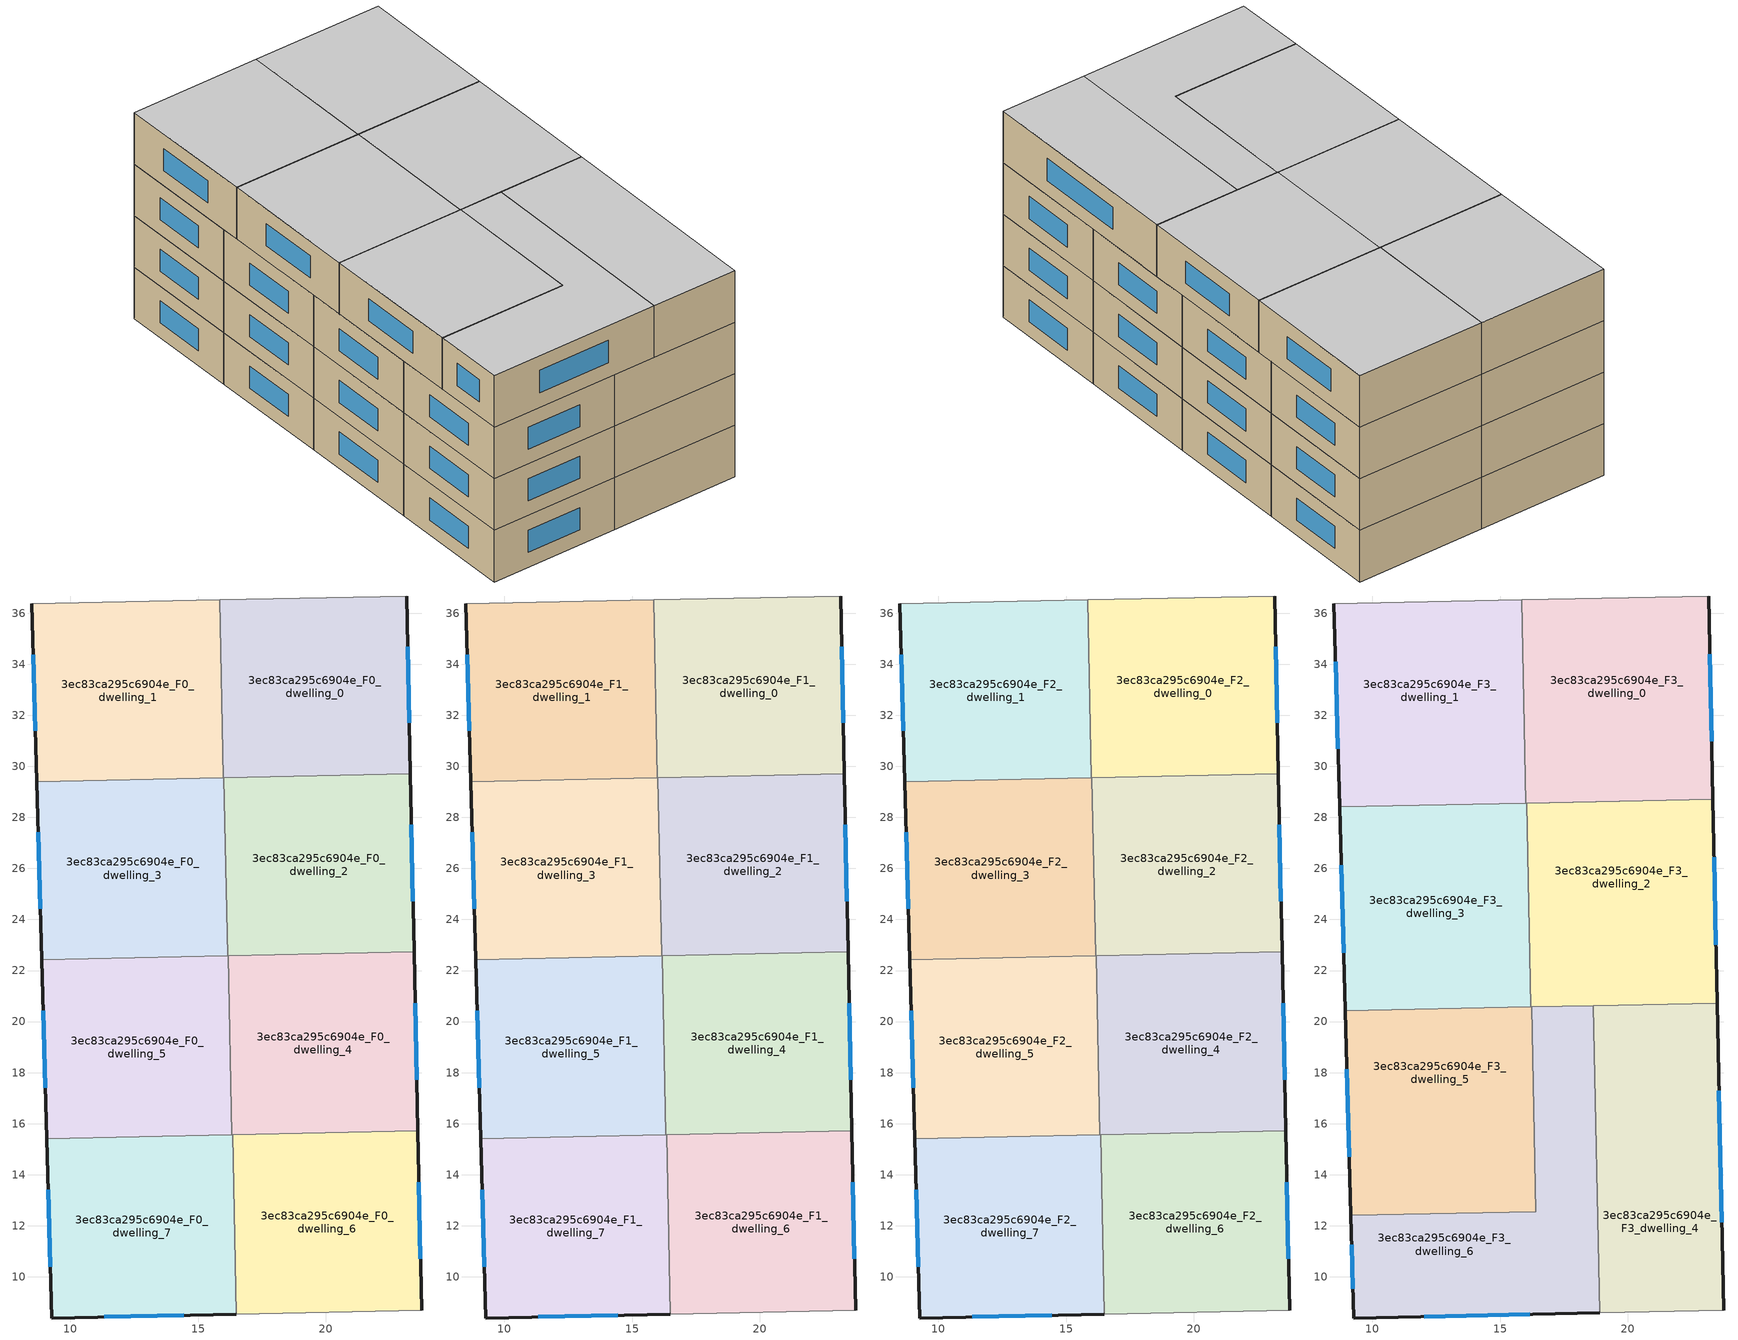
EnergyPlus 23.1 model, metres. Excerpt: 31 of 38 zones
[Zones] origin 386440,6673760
3ec83ca295c6904e_F0_dwelling_0
 floor ground (EU_floor_Construction): 23.17,36.67 23.32,29.71 15.99,29.56 15.84,36.52 z0
 wall outside (EU_wall_Construction): 23.32,29.71 23.17,36.67 z0:3
 wall to 3ec83ca295c6904e_F0_dwelling_1 (EU_wall_Construction): 15.84,36.52 15.99,29.56 z0:3
 wall adiabatic (EU_wall_Construction): 23.17,36.67 15.84,36.52 z0:3
 wall to 3ec83ca295c6904e_F0_dwelling_2 (EU_wall_Construction): 16.01,29.56 23.32,29.71 z0:3
 wall to 3ec83ca295c6904e_F0_dwelling_3 (EU_wall_Construction): 15.99,29.56 16.01,29.56 z0:3
 window (EU_Window_Construction): 23.28,31.7 23.21,34.69 z0.86:2.14
3ec83ca295c6904e_F0_dwelling_1
 floor ground (EU_floor_Construction): 15.84,36.52 15.99,29.56 8.68,29.41 8.49,36.37 z0
 wall outside (EU_wall_Construction): 8.49,36.37 8.68,29.41 z0:3
 wall adiabatic (EU_wall_Construction): 15.84,36.52 8.49,36.37 z0:3
 wall to 3ec83ca295c6904e_F0_dwelling_3 (EU_wall_Construction): 8.68,29.41 15.99,29.56 z0:3
 window (EU_Window_Construction): 8.55,34.38 8.63,31.4 z0.86:2.14
3ec83ca295c6904e_F0_dwelling_2
 floor ground (EU_floor_Construction): 23.32,29.71 23.46,22.73 16.16,22.57 16.01,29.56 z0
 wall outside (EU_wall_Construction): 23.46,22.73 23.32,29.71 z0:3
 wall to 3ec83ca295c6904e_F0_dwelling_3 (EU_wall_Construction): 16.01,29.56 16.16,22.57 z0:3
 wall to 3ec83ca295c6904e_F0_dwelling_4 (EU_wall_Construction): 16.18,22.57 23.46,22.73 z0:3
 wall to 3ec83ca295c6904e_F0_dwelling_5 (EU_wall_Construction): 16.16,22.57 16.18,22.57 z0:3
 window (EU_Window_Construction): 23.42,24.72 23.36,27.72 z0.86:2.14
3ec83ca295c6904e_F0_dwelling_3
 floor ground (EU_floor_Construction): 16.01,29.56 16.16,22.57 8.88,22.42 8.68,29.41 z0
 wall outside (EU_wall_Construction): 8.68,29.41 8.88,22.42 z0:3
 wall to 3ec83ca295c6904e_F0_dwelling_5 (EU_wall_Construction): 8.88,22.42 16.16,22.57 z0:3
 window (EU_Window_Construction): 8.74,27.41 8.82,24.42 z0.86:2.14
3ec83ca295c6904e_F0_dwelling_4
 floor ground (EU_floor_Construction): 23.46,22.73 23.61,15.72 16.33,15.57 16.18,22.58 z0
 wall outside (EU_wall_Construction): 23.61,15.72 23.46,22.73 z0:3
 wall to 3ec83ca295c6904e_F0_dwelling_5 (EU_wall_Construction): 16.18,22.58 16.33,15.57 z0:3
 wall to 3ec83ca295c6904e_F0_dwelling_6 (EU_wall_Construction): 16.35,15.57 23.61,15.72 z0:3
 wall to 3ec83ca295c6904e_F0_dwelling_7 (EU_wall_Construction): 16.33,15.57 16.35,15.57 z0:3
 window (EU_Window_Construction): 23.57,17.72 23.51,20.72 z0.86:2.14
3ec83ca295c6904e_F0_dwelling_5
 floor ground (EU_floor_Construction): 16.18,22.58 16.33,15.57 9.07,15.41 8.88,22.42 z0
 wall outside (EU_wall_Construction): 8.88,22.42 9.07,15.41 z0:3
 wall to 3ec83ca295c6904e_F0_dwelling_7 (EU_wall_Construction): 9.07,15.41 16.33,15.57 z0:3
 window (EU_Window_Construction): 8.93,20.42 9.02,17.42 z0.86:2.14
3ec83ca295c6904e_F0_dwelling_6
 floor ground (EU_floor_Construction): 23.61,15.72 23.76,8.69 16.5,8.54 16.35,15.57 z0
 wall outside (EU_wall_Construction): 23.76,8.69 23.61,15.72 z0:3
 wall adiabatic (EU_wall_Construction): 16.5,8.54 23.76,8.69 z0:3
 wall to 3ec83ca295c6904e_F0_dwelling_7 (EU_wall_Construction): 16.35,15.57 16.5,8.54 z0:3
 window (EU_Window_Construction): 23.72,10.7 23.65,13.71 z0.86:2.14
3ec83ca295c6904e_F0_dwelling_7
 floor ground (EU_floor_Construction): 16.35,15.57 16.5,8.54 9.27,8.38 9.07,15.41 z0
 wall outside (EU_wall_Construction): 9.07,15.41 9.27,8.38 16.5,8.54 z0:3
 window (EU_Window_Construction): 11.33,8.43 14.43,8.49 / 9.13,13.41 9.21,10.39 z0.86:2.14
3ec83ca295c6904e_F1_dwelling_0
 floor to 3ec83ca295c6904e_F0_dwelling_0 (EU_floor_Construction): 23.17,36.67 23.32,29.71 15.99,29.56 15.84,36.52 z3
 wall outside (EU_wall_Construction): 23.32,29.71 23.17,36.67 z3:6
 wall to 3ec83ca295c6904e_F1_dwelling_1 (EU_wall_Construction): 15.84,36.52 15.99,29.56 z3:6
 wall adiabatic (EU_wall_Construction): 23.17,36.67 15.84,36.52 z3:6
 wall to 3ec83ca295c6904e_F1_dwelling_2 (EU_wall_Construction): 16.01,29.56 23.32,29.71 z3:6
 wall to 3ec83ca295c6904e_F1_dwelling_3 (EU_wall_Construction): 15.99,29.56 16.01,29.56 z3:6
 window (EU_Window_Construction): 23.28,31.7 23.21,34.69 z3.86:5.14
3ec83ca295c6904e_F1_dwelling_1
 floor to 3ec83ca295c6904e_F0_dwelling_1 (EU_floor_Construction): 15.84,36.52 15.99,29.56 8.68,29.41 8.49,36.37 z3
 wall outside (EU_wall_Construction): 8.49,36.37 8.68,29.41 z3:6
 wall adiabatic (EU_wall_Construction): 15.84,36.52 8.49,36.37 z3:6
 wall to 3ec83ca295c6904e_F1_dwelling_3 (EU_wall_Construction): 8.68,29.41 15.99,29.56 z3:6
 window (EU_Window_Construction): 8.55,34.38 8.63,31.4 z3.86:5.14
3ec83ca295c6904e_F1_dwelling_2
 floor to 3ec83ca295c6904e_F0_dwelling_2 (EU_floor_Construction): 23.32,29.71 23.46,22.73 16.16,22.57 16.01,29.56 z3
 wall outside (EU_wall_Construction): 23.46,22.73 23.32,29.71 z3:6
 wall to 3ec83ca295c6904e_F1_dwelling_3 (EU_wall_Construction): 16.01,29.56 16.16,22.57 z3:6
 wall to 3ec83ca295c6904e_F1_dwelling_4 (EU_wall_Construction): 16.18,22.57 23.46,22.73 z3:6
 wall to 3ec83ca295c6904e_F1_dwelling_5 (EU_wall_Construction): 16.16,22.57 16.18,22.57 z3:6
 window (EU_Window_Construction): 23.42,24.72 23.36,27.72 z3.86:5.14
3ec83ca295c6904e_F1_dwelling_3
 floor to 3ec83ca295c6904e_F0_dwelling_3 (EU_floor_Construction): 16.01,29.56 16.16,22.57 8.88,22.42 8.68,29.41 z3
 wall outside (EU_wall_Construction): 8.68,29.41 8.88,22.42 z3:6
 wall to 3ec83ca295c6904e_F1_dwelling_5 (EU_wall_Construction): 8.88,22.42 16.16,22.57 z3:6
 window (EU_Window_Construction): 8.74,27.41 8.82,24.42 z3.86:5.14
3ec83ca295c6904e_F1_dwelling_4
 floor to 3ec83ca295c6904e_F0_dwelling_4 (EU_floor_Construction): 23.46,22.73 23.61,15.72 16.33,15.57 16.18,22.58 z3
 wall outside (EU_wall_Construction): 23.61,15.72 23.46,22.73 z3:6
 wall to 3ec83ca295c6904e_F1_dwelling_5 (EU_wall_Construction): 16.18,22.58 16.33,15.57 z3:6
 wall to 3ec83ca295c6904e_F1_dwelling_6 (EU_wall_Construction): 16.35,15.57 23.61,15.72 z3:6
 wall to 3ec83ca295c6904e_F1_dwelling_7 (EU_wall_Construction): 16.33,15.57 16.35,15.57 z3:6
 window (EU_Window_Construction): 23.57,17.72 23.51,20.72 z3.86:5.14
3ec83ca295c6904e_F1_dwelling_5
 floor to 3ec83ca295c6904e_F0_dwelling_5 (EU_floor_Construction): 16.18,22.58 16.33,15.57 9.07,15.41 8.88,22.42 z3
 wall outside (EU_wall_Construction): 8.88,22.42 9.07,15.41 z3:6
 wall to 3ec83ca295c6904e_F1_dwelling_7 (EU_wall_Construction): 9.07,15.41 16.33,15.57 z3:6
 window (EU_Window_Construction): 8.93,20.42 9.02,17.42 z3.86:5.14
3ec83ca295c6904e_F1_dwelling_6
 floor to 3ec83ca295c6904e_F0_dwelling_6 (EU_floor_Construction): 23.61,15.72 23.76,8.69 16.5,8.54 16.35,15.57 z3
 wall outside (EU_wall_Construction): 23.76,8.69 23.61,15.72 z3:6
 wall adiabatic (EU_wall_Construction): 16.5,8.54 23.76,8.69 z3:6
 wall to 3ec83ca295c6904e_F1_dwelling_7 (EU_wall_Construction): 16.35,15.57 16.5,8.54 z3:6
 window (EU_Window_Construction): 23.72,10.7 23.65,13.71 z3.86:5.14
3ec83ca295c6904e_F1_dwelling_7
 floor to 3ec83ca295c6904e_F0_dwelling_7 (EU_floor_Construction): 16.35,15.57 16.5,8.54 9.27,8.38 9.07,15.41 z3
 wall outside (EU_wall_Construction): 9.07,15.41 9.27,8.38 16.5,8.54 z3:6
 window (EU_Window_Construction): 11.33,8.43 14.43,8.49 / 9.13,13.41 9.21,10.39 z3.86:5.14
3ec83ca295c6904e_F2_dwelling_0
 floor to 3ec83ca295c6904e_F1_dwelling_0 (EU_floor_Construction): 23.17,36.67 23.32,29.71 15.99,29.56 15.84,36.52 z6
 wall outside (EU_wall_Construction): 23.32,29.71 23.17,36.67 z6:9
 wall to 3ec83ca295c6904e_F2_dwelling_1 (EU_wall_Construction): 15.84,36.52 15.99,29.56 z6:9
 wall adiabatic (EU_wall_Construction): 23.17,36.67 15.84,36.52 z6:9
 wall to 3ec83ca295c6904e_F2_dwelling_2 (EU_wall_Construction): 16.01,29.56 23.32,29.71 z6:9
 wall to 3ec83ca295c6904e_F2_dwelling_3 (EU_wall_Construction): 15.99,29.56 16.01,29.56 z6:9
 window (EU_Window_Construction): 23.28,31.7 23.21,34.69 z6.86:8.14
3ec83ca295c6904e_F2_dwelling_1
 floor to 3ec83ca295c6904e_F1_dwelling_1 (EU_floor_Construction): 15.84,36.52 15.99,29.56 8.68,29.41 8.49,36.37 z6
 wall outside (EU_wall_Construction): 8.49,36.37 8.68,29.41 z6:9
 wall adiabatic (EU_wall_Construction): 15.84,36.52 8.49,36.37 z6:9
 wall to 3ec83ca295c6904e_F2_dwelling_3 (EU_wall_Construction): 8.68,29.41 15.99,29.56 z6:9
 window (EU_Window_Construction): 8.55,34.38 8.63,31.4 z6.86:8.14
 ceiling adiabatic (EU_roof_Construction): 15.99,29.56 15.84,36.52 8.49,36.37 8.68,29.41 z9
3ec83ca295c6904e_F2_dwelling_2
 floor to 3ec83ca295c6904e_F1_dwelling_2 (EU_floor_Construction): 23.32,29.71 23.46,22.73 16.16,22.57 16.01,29.56 z6
 wall outside (EU_wall_Construction): 23.46,22.73 23.32,29.71 z6:9
 wall to 3ec83ca295c6904e_F2_dwelling_3 (EU_wall_Construction): 16.01,29.56 16.16,22.57 z6:9
 wall to 3ec83ca295c6904e_F2_dwelling_4 (EU_wall_Construction): 16.18,22.57 23.46,22.73 z6:9
 wall to 3ec83ca295c6904e_F2_dwelling_5 (EU_wall_Construction): 16.16,22.57 16.18,22.57 z6:9
 window (EU_Window_Construction): 23.42,24.72 23.36,27.72 z6.86:8.14
3ec83ca295c6904e_F2_dwelling_3
 floor to 3ec83ca295c6904e_F1_dwelling_3 (EU_floor_Construction): 16.01,29.56 16.16,22.57 8.88,22.42 8.68,29.41 z6
 wall outside (EU_wall_Construction): 8.68,29.41 8.88,22.42 z6:9
 wall to 3ec83ca295c6904e_F2_dwelling_5 (EU_wall_Construction): 8.88,22.42 16.16,22.57 z6:9
 window (EU_Window_Construction): 8.74,27.41 8.82,24.42 z6.86:8.14
 ceiling adiabatic (EU_roof_Construction): 16.16,22.57 16.03,28.56 8.71,28.41 8.88,22.42 z9
3ec83ca295c6904e_F2_dwelling_4
 floor to 3ec83ca295c6904e_F1_dwelling_4 (EU_floor_Construction): 23.46,22.73 23.61,15.72 16.33,15.57 16.18,22.58 z6
 wall outside (EU_wall_Construction): 23.61,15.72 23.46,22.73 z6:9
 wall to 3ec83ca295c6904e_F2_dwelling_5 (EU_wall_Construction): 16.18,22.58 16.33,15.57 z6:9
 wall to 3ec83ca295c6904e_F2_dwelling_6 (EU_wall_Construction): 16.35,15.57 23.61,15.72 z6:9
 wall to 3ec83ca295c6904e_F2_dwelling_7 (EU_wall_Construction): 16.33,15.57 16.35,15.57 z6:9
 window (EU_Window_Construction): 23.57,17.72 23.51,20.72 z6.86:8.14
3ec83ca295c6904e_F2_dwelling_5
 floor to 3ec83ca295c6904e_F1_dwelling_5 (EU_floor_Construction): 16.18,22.58 16.33,15.57 9.07,15.41 8.88,22.42 z6
 wall outside (EU_wall_Construction): 8.88,22.42 9.07,15.41 z6:9
 wall to 3ec83ca295c6904e_F2_dwelling_7 (EU_wall_Construction): 9.07,15.41 16.33,15.57 z6:9
 window (EU_Window_Construction): 8.93,20.42 9.02,17.42 z6.86:8.14
 ceiling adiabatic (EU_roof_Construction): 16.33,15.57 16.18,22.58 8.88,22.42 9.07,15.41 z9
3ec83ca295c6904e_F2_dwelling_6
 floor to 3ec83ca295c6904e_F1_dwelling_6 (EU_floor_Construction): 23.61,15.72 23.76,8.69 16.5,8.54 16.35,15.57 z6
 wall outside (EU_wall_Construction): 23.76,8.69 23.61,15.72 z6:9
 wall adiabatic (EU_wall_Construction): 16.5,8.54 23.76,8.69 z6:9
 wall to 3ec83ca295c6904e_F2_dwelling_7 (EU_wall_Construction): 16.35,15.57 16.5,8.54 z6:9
 window (EU_Window_Construction): 23.72,10.7 23.65,13.71 z6.86:8.14
3ec83ca295c6904e_F2_dwelling_7
 floor to 3ec83ca295c6904e_F1_dwelling_7 (EU_floor_Construction): 16.35,15.57 16.5,8.54 9.27,8.38 9.07,15.41 z6
 wall outside (EU_wall_Construction): 9.07,15.41 9.27,8.38 16.5,8.54 z6:9
 window (EU_Window_Construction): 11.33,8.43 14.43,8.49 / 9.13,13.41 9.21,10.39 z6.86:8.14
3ec83ca295c6904e_F3_dwelling_0
 floor to 3ec83ca295c6904e_F2_dwelling_0 (EU_floor_Construction): 23.17,36.67 23.32,29.71 15.99,29.56 15.84,36.52 z9
 floor to 3ec83ca295c6904e_F2_dwelling_2 (EU_floor_Construction): 23.32,29.71 23.34,28.72 16.03,28.56 16.01,29.56 z9
 floor to 3ec83ca295c6904e_F2_dwelling_3 (EU_floor_Construction): 16.01,29.56 16.03,28.56 16.01,28.56 15.99,29.56 z9
 wall outside (EU_wall_Construction): 23.34,28.72 23.17,36.67 z9:12
 wall to 3ec83ca295c6904e_F3_dwelling_1 (EU_wall_Construction): 15.84,36.52 16.01,28.56 z9:12
 wall adiabatic (EU_wall_Construction): 23.17,36.67 15.84,36.52 z9:12
 wall to 3ec83ca295c6904e_F3_dwelling_3 (EU_wall_Construction): 16.01,28.56 23.34,28.72 z9:12
 window (EU_Window_Construction): 23.29,30.99 23.22,34.4 z9.86:11.14
 ceiling to 3ec83ca295c6904e_F4_dwelling_0 (EU_floor_Construction): 23.34,28.72 23.17,36.67 15.84,36.52 16.01,28.56 z12
3ec83ca295c6904e_F3_dwelling_1
 floor to 3ec83ca295c6904e_F2_dwelling_3 (EU_floor_Construction): 15.99,29.56 16.01,28.56 8.71,28.41 8.68,29.41 z9
 floor adiabatic (EU_floor_Construction): 15.84,36.52 15.99,29.56 8.68,29.41 8.49,36.37 z9
 wall outside (EU_wall_Construction): 8.49,36.37 8.71,28.41 z9:12
 wall adiabatic (EU_wall_Construction): 15.84,36.52 8.49,36.37 z9:12
 wall to 3ec83ca295c6904e_F3_dwelling_3 (EU_wall_Construction): 8.71,28.41 16.01,28.56 z9:12
 window (EU_Window_Construction): 8.55,34.09 8.65,30.68 z9.86:11.14
 ceiling to 3ec83ca295c6904e_F4_dwelling_1 (EU_floor_Construction): 16.01,28.56 15.84,36.52 8.49,36.37 8.71,28.41 z12
3ec83ca295c6904e_F3_dwelling_2
 floor to 3ec83ca295c6904e_F2_dwelling_2 (EU_floor_Construction): 23.34,28.72 23.46,22.73 16.16,22.57 16.04,28.56 z9
 floor to 3ec83ca295c6904e_F2_dwelling_4 (EU_floor_Construction): 23.46,22.73 23.51,20.73 16.22,20.57 16.18,22.57 z9
 floor adiabatic (EU_floor_Construction): 16.18,22.57 16.22,20.57 16.21,20.57 16.16,22.57 z9
 wall outside (EU_wall_Construction): 23.51,20.73 23.34,28.72 z9:12
 wall to 3ec83ca295c6904e_F3_dwelling_3 (EU_wall_Construction): 23.34,28.72 16.04,28.56 16.21,20.57 z9:12
 wall to 3ec83ca295c6904e_F3_dwelling_4 (EU_wall_Construction): 18.66,20.63 23.51,20.73 z9:12
 wall to 3ec83ca295c6904e_F3_dwelling_5 (EU_wall_Construction): 16.21,20.57 18.66,20.63 z9:12
 window (EU_Window_Construction): 23.46,23.01 23.39,26.43 z9.86:11.14
 ceiling to 3ec83ca295c6904e_F4_dwelling_2 (EU_floor_Construction): 23.51,20.73 23.34,28.72 16.04,28.56 16.21,20.57 z12
3ec83ca295c6904e_F3_dwelling_3
 floor adiabatic (EU_floor_Construction): 16.04,28.56 16.21,20.57 8.93,20.42 8.71,28.41 z9
 wall outside (EU_wall_Construction): 8.71,28.41 8.93,20.42 z9:12
 wall to 3ec83ca295c6904e_F3_dwelling_5 (EU_wall_Construction): 8.93,20.42 16.21,20.57 z9:12
 window (EU_Window_Construction): 8.77,26.13 8.87,22.7 z9.86:11.14
 ceiling to 3ec83ca295c6904e_F4_dwelling_3 (EU_floor_Construction): 16.21,20.57 16.04,28.56 8.71,28.41 8.93,20.42 z12
3ec83ca295c6904e_F3_dwelling_4
 floor to 3ec83ca295c6904e_F2_dwelling_4 (EU_floor_Construction): 23.51,20.73 23.61,15.72 18.77,15.62 18.66,20.62 z9
 floor to 3ec83ca295c6904e_F2_dwelling_6 (EU_floor_Construction): 23.61,15.72 23.76,8.69 18.91,8.59 18.77,15.62 z9
 wall outside (EU_wall_Construction): 23.76,8.69 23.51,20.73 z9:12
 wall adiabatic (EU_wall_Construction): 18.91,8.59 23.76,8.69 z9:12
 wall to 3ec83ca295c6904e_F3_dwelling_6 (EU_wall_Construction): 18.66,20.62 18.91,8.59 z9:12
 window (EU_Window_Construction): 23.69,12.13 23.58,17.29 z9.86:11.14
 ceiling to 3ec83ca295c6904e_F4_dwelling_4 (EU_floor_Construction): 23.76,8.69 23.51,20.73 18.66,20.62 18.91,8.59 z12
3ec83ca295c6904e_F3_dwelling_5
 floor to 3ec83ca295c6904e_F2_dwelling_7 (EU_floor_Construction): 16.34,15.57 16.4,12.56 9.16,12.41 9.07,15.41 z9
 floor adiabatic (EU_floor_Construction): 16.23,20.57 16.34,15.57 9.07,15.41 8.93,20.42 z9
 wall outside (EU_wall_Construction): 8.93,20.42 9.16,12.41 z9:12
 wall to 3ec83ca295c6904e_F3_dwelling_6 (EU_wall_Construction): 9.16,12.41 16.4,12.56 16.23,20.57 18.66,20.62 z9:12
 window (EU_Window_Construction): 9,18.13 9.09,14.7 z9.86:11.14
 ceiling to 3ec83ca295c6904e_F4_dwelling_5 (EU_floor_Construction): 16.4,12.56 16.23,20.57 8.93,20.42 9.16,12.41 z12
3ec83ca295c6904e_F3_dwelling_6
 floor to 3ec83ca295c6904e_F2_dwelling_6 (EU_floor_Construction): 18.77,15.62 18.91,8.59 16.5,8.54 16.35,15.57 z9
 floor to 3ec83ca295c6904e_F2_dwelling_7 (EU_floor_Construction): 16.35,15.57 16.5,8.54 9.27,8.38 9.16,12.41 16.4,12.56 16.34,15.57 z9
 floor to 3ec83ca295c6904e_F2_dwelling_4 (EU_floor_Construction): 18.66,20.62 18.77,15.62 16.34,15.57 16.23,20.57 z9
 wall outside (EU_wall_Construction): 9.16,12.41 9.27,8.38 18.91,8.59 z9:12
 window (EU_Window_Construction): 12.02,8.44 16.16,8.53 / 9.19,11.26 9.23,9.53 z9.86:11.14
 ceiling to 3ec83ca295c6904e_F4_dwelling_6 (EU_floor_Construction): 18.91,8.59 18.66,20.62 16.23,20.57 16.4,12.56 9.16,12.41 9.27,8.38 z12
[Building]
EU S2 Campaign: North Axis=0; Terrain=City; Solar Distribution=FullExterior
[Site:Location]
Helsinki-Vantaa.AP: Latitude=60.317; Longitude=24.963; Time Zone=2; Elevation=54.6
[SizingPeriod:WeatherFileDays]
AnnualSizingPeriod: Begin Month=1; Begin Day of Month=1; End Month=12; End Day of Month=31; Day of Week for Start Day=Monday; Use Weather File Daylight Saving Period=No; Use Weather File Rain and Snow Indicators=No
[MATERIAL]
EU_InternalMass_Material: Roughness=MediumRough; Thickness=0.1; Conductivity=1; Density=1800; Specific Heat=900; Thermal Absorptance=0.9; Solar Absorptance=0.7; Visible Absorptance=0.7
[MATERIAL:NOMASS] Roughness=MediumRough; Thermal Absorptance=0.9; Solar Absorptance=0.7; Visible Absorptance=0.7
Name | Thermal Resistance
EU_wall_NoMass | 1.10183
EU_roof_NoMass; EU_floor_NoMass | 1.70606
[WINDOWMATERIAL:SIMPLEGLAZINGSYSTEM]
EU_Window_SimpleGlazing: UFactor=3.11035; Solar Heat Gain Coefficient=0.8; Visible Transmittance=0.8
[CONSTRUCTION]
EU_wall_Construction: EU_wall_NoMass
EU_roof_Construction: EU_roof_NoMass
EU_floor_Construction: EU_floor_NoMass
EU_Window_Construction: EU_Window_SimpleGlazing
EU_InternalMass_Construction: EU_InternalMass_Material
[ZONE] Type=1; Multiplier=1; Ceiling Height=autocalculate; Floor Area=autocalculate; Part of Total Floor Area=Yes
Name | Volume
3ec83ca295c6904e_F0_dwelling_0; 3ec83ca295c6904e_F1_dwelling_0; 3ec83ca295c6904e_F2_dwelling_0 | 153.152
3ec83ca295c6904e_F3_dwelling_0 | 175.023
3ec83ca295c6904e_F0_dwelling_1; 3ec83ca295c6904e_F1_dwelling_1; 3ec83ca295c6904e_F2_dwelling_1 | 153.131
3ec83ca295c6904e_F3_dwelling_1 | 175.025
3ec83ca295c6904e_F0_dwelling_2; 3ec83ca295c6904e_F1_dwelling_2; 3ec83ca295c6904e_F2_dwelling_2; 3ec83ca295c6904e_F0_dwelling_3; 3ec83ca295c6904e_F1_dwelling_3; 3ec83ca295c6904e_F2_dwelling_3 | 153.166
3ec83ca295c6904e_F3_dwelling_2 | 175.024
3ec83ca295c6904e_F3_dwelling_3 | 175.045
3ec83ca295c6904e_F0_dwelling_4; 3ec83ca295c6904e_F1_dwelling_4; 3ec83ca295c6904e_F2_dwelling_4 | 153.165
3ec83ca295c6904e_F3_dwelling_4 | 175.031
3ec83ca295c6904e_F0_dwelling_5; 3ec83ca295c6904e_F1_dwelling_5; 3ec83ca295c6904e_F2_dwelling_5 | 153.153
3ec83ca295c6904e_F3_dwelling_5 | 175.002
3ec83ca295c6904e_F0_dwelling_6; 3ec83ca295c6904e_F1_dwelling_6; 3ec83ca295c6904e_F2_dwelling_6; 3ec83ca295c6904e_F0_dwelling_7; 3ec83ca295c6904e_F1_dwelling_7; 3ec83ca295c6904e_F2_dwelling_7 | 153.138
3ec83ca295c6904e_F3_dwelling_6 | 175.016
[INTERNALMASS] Construction=EU_InternalMass_Construction
Name | Zone or ZoneList | Surface Area
3ec83ca295c6904e_F0_dwelling_0_EU_InternalMass | 3ec83ca295c6904e_F0_dwelling_0 | 51.0508
3ec83ca295c6904e_F0_dwelling_1_EU_InternalMass | 3ec83ca295c6904e_F0_dwelling_1 | 51.0453
3ec83ca295c6904e_F0_dwelling_2_EU_InternalMass | 3ec83ca295c6904e_F0_dwelling_2 | 51.0537
3ec83ca295c6904e_F0_dwelling_3_EU_InternalMass | 3ec83ca295c6904e_F0_dwelling_3 | 51.0566
3ec83ca295c6904e_F0_dwelling_4_EU_InternalMass | 3ec83ca295c6904e_F0_dwelling_4 | 51.0531
3ec83ca295c6904e_F0_dwelling_5_EU_InternalMass | 3ec83ca295c6904e_F0_dwelling_5 | 51.0509
3ec83ca295c6904e_F0_dwelling_6_EU_InternalMass | 3ec83ca295c6904e_F0_dwelling_6 | 51.0445
3ec83ca295c6904e_F0_dwelling_7_EU_InternalMass | 3ec83ca295c6904e_F0_dwelling_7 | 51.0441
3ec83ca295c6904e_F1_dwelling_0_EU_InternalMass | 3ec83ca295c6904e_F1_dwelling_0 | 51.0508
3ec83ca295c6904e_F1_dwelling_1_EU_InternalMass | 3ec83ca295c6904e_F1_dwelling_1 | 51.0453
3ec83ca295c6904e_F1_dwelling_2_EU_InternalMass | 3ec83ca295c6904e_F1_dwelling_2 | 51.0537
3ec83ca295c6904e_F1_dwelling_3_EU_InternalMass | 3ec83ca295c6904e_F1_dwelling_3 | 51.0566
3ec83ca295c6904e_F1_dwelling_4_EU_InternalMass | 3ec83ca295c6904e_F1_dwelling_4 | 51.0531
3ec83ca295c6904e_F1_dwelling_5_EU_InternalMass | 3ec83ca295c6904e_F1_dwelling_5 | 51.0509
3ec83ca295c6904e_F1_dwelling_6_EU_InternalMass | 3ec83ca295c6904e_F1_dwelling_6 | 51.0445
3ec83ca295c6904e_F1_dwelling_7_EU_InternalMass | 3ec83ca295c6904e_F1_dwelling_7 | 51.0441
3ec83ca295c6904e_F2_dwelling_0_EU_InternalMass | 3ec83ca295c6904e_F2_dwelling_0 | 51.0508
3ec83ca295c6904e_F2_dwelling_1_EU_InternalMass | 3ec83ca295c6904e_F2_dwelling_1 | 51.0453
3ec83ca295c6904e_F2_dwelling_2_EU_InternalMass | 3ec83ca295c6904e_F2_dwelling_2 | 51.0537
3ec83ca295c6904e_F2_dwelling_3_EU_InternalMass | 3ec83ca295c6904e_F2_dwelling_3 | 51.0566
3ec83ca295c6904e_F2_dwelling_4_EU_InternalMass | 3ec83ca295c6904e_F2_dwelling_4 | 51.0531
3ec83ca295c6904e_F2_dwelling_5_EU_InternalMass | 3ec83ca295c6904e_F2_dwelling_5 | 51.0509
3ec83ca295c6904e_F2_dwelling_6_EU_InternalMass | 3ec83ca295c6904e_F2_dwelling_6 | 51.0445
3ec83ca295c6904e_F2_dwelling_7_EU_InternalMass | 3ec83ca295c6904e_F2_dwelling_7 | 51.0441
3ec83ca295c6904e_F3_dwelling_0_EU_InternalMass | 3ec83ca295c6904e_F3_dwelling_0 | 58.3395
3ec83ca295c6904e_F3_dwelling_1_EU_InternalMass | 3ec83ca295c6904e_F3_dwelling_1 | 58.341
3ec83ca295c6904e_F3_dwelling_2_EU_InternalMass | 3ec83ca295c6904e_F3_dwelling_2 | 58.3416
3ec83ca295c6904e_F3_dwelling_3_EU_InternalMass | 3ec83ca295c6904e_F3_dwelling_3 | 58.3538
3ec83ca295c6904e_F3_dwelling_4_EU_InternalMass | 3ec83ca295c6904e_F3_dwelling_4 | 58.3452
3ec83ca295c6904e_F3_dwelling_5_EU_InternalMass | 3ec83ca295c6904e_F3_dwelling_5 | 58.3361
3ec83ca295c6904e_F3_dwelling_6_EU_InternalMass | 3ec83ca295c6904e_F3_dwelling_6 | 58.3385
[OTHEREQUIPMENT] Fuel Type=Electricity; Design Level Calculation Method=Watts/Area; Power per Zone Floor Area=1; Fraction Latent=0; Fraction Radiant=0; Fraction Lost=0; Carbon Dioxide Generation Rate=0; EndUse Subcategory=EU_Step8_InternalGains
Name | Zone or ZoneList or Space or SpaceList | Schedule
EU_Step8_InternalGain_3ec83ca295c6904e_F0_dwelling_0_f000 | 3ec83ca295c6904e_F0_dwelling_0 | EU_Step8_GainSchedule_3ec83ca295c6904e_F0_dwelling_0_f000
EU_Step8_InternalGain_3ec83ca295c6904e_F0_dwelling_1_f000 | 3ec83ca295c6904e_F0_dwelling_1 | EU_Step8_GainSchedule_3ec83ca295c6904e_F0_dwelling_1_f000
EU_Step8_InternalGain_3ec83ca295c6904e_F0_dwelling_2_f000 | 3ec83ca295c6904e_F0_dwelling_2 | EU_Step8_GainSchedule_3ec83ca295c6904e_F0_dwelling_2_f000
EU_Step8_InternalGain_3ec83ca295c6904e_F0_dwelling_3_f000 | 3ec83ca295c6904e_F0_dwelling_3 | EU_Step8_GainSchedule_3ec83ca295c6904e_F0_dwelling_3_f000
EU_Step8_InternalGain_3ec83ca295c6904e_F0_dwelling_4_f000 | 3ec83ca295c6904e_F0_dwelling_4 | EU_Step8_GainSchedule_3ec83ca295c6904e_F0_dwelling_4_f000
EU_Step8_InternalGain_3ec83ca295c6904e_F0_dwelling_5_f000 | 3ec83ca295c6904e_F0_dwelling_5 | EU_Step8_GainSchedule_3ec83ca295c6904e_F0_dwelling_5_f000
EU_Step8_InternalGain_3ec83ca295c6904e_F0_dwelling_6_f000 | 3ec83ca295c6904e_F0_dwelling_6 | EU_Step8_GainSchedule_3ec83ca295c6904e_F0_dwelling_6_f000
EU_Step8_InternalGain_3ec83ca295c6904e_F0_dwelling_7_f000 | 3ec83ca295c6904e_F0_dwelling_7 | EU_Step8_GainSchedule_3ec83ca295c6904e_F0_dwelling_7_f000
EU_Step8_InternalGain_3ec83ca295c6904e_F1_dwelling_0_f000 | 3ec83ca295c6904e_F1_dwelling_0 | EU_Step8_GainSchedule_3ec83ca295c6904e_F1_dwelling_0_f000
EU_Step8_InternalGain_3ec83ca295c6904e_F1_dwelling_1_f000 | 3ec83ca295c6904e_F1_dwelling_1 | EU_Step8_GainSchedule_3ec83ca295c6904e_F1_dwelling_1_f000
EU_Step8_InternalGain_3ec83ca295c6904e_F1_dwelling_2_f000 | 3ec83ca295c6904e_F1_dwelling_2 | EU_Step8_GainSchedule_3ec83ca295c6904e_F1_dwelling_2_f000
EU_Step8_InternalGain_3ec83ca295c6904e_F1_dwelling_3_f000 | 3ec83ca295c6904e_F1_dwelling_3 | EU_Step8_GainSchedule_3ec83ca295c6904e_F1_dwelling_3_f000
EU_Step8_InternalGain_3ec83ca295c6904e_F1_dwelling_4_f000 | 3ec83ca295c6904e_F1_dwelling_4 | EU_Step8_GainSchedule_3ec83ca295c6904e_F1_dwelling_4_f000
EU_Step8_InternalGain_3ec83ca295c6904e_F1_dwelling_5_f000 | 3ec83ca295c6904e_F1_dwelling_5 | EU_Step8_GainSchedule_3ec83ca295c6904e_F1_dwelling_5_f000
EU_Step8_InternalGain_3ec83ca295c6904e_F1_dwelling_6_f000 | 3ec83ca295c6904e_F1_dwelling_6 | EU_Step8_GainSchedule_3ec83ca295c6904e_F1_dwelling_6_f000
EU_Step8_InternalGain_3ec83ca295c6904e_F1_dwelling_7_f000 | 3ec83ca295c6904e_F1_dwelling_7 | EU_Step8_GainSchedule_3ec83ca295c6904e_F1_dwelling_7_f000
EU_Step8_InternalGain_3ec83ca295c6904e_F2_dwelling_0_f000 | 3ec83ca295c6904e_F2_dwelling_0 | EU_Step8_GainSchedule_3ec83ca295c6904e_F2_dwelling_0_f000
EU_Step8_InternalGain_3ec83ca295c6904e_F2_dwelling_1_f000 | 3ec83ca295c6904e_F2_dwelling_1 | EU_Step8_GainSchedule_3ec83ca295c6904e_F2_dwelling_1_f000
EU_Step8_InternalGain_3ec83ca295c6904e_F2_dwelling_2_f000 | 3ec83ca295c6904e_F2_dwelling_2 | EU_Step8_GainSchedule_3ec83ca295c6904e_F2_dwelling_2_f000
EU_Step8_InternalGain_3ec83ca295c6904e_F2_dwelling_3_f000 | 3ec83ca295c6904e_F2_dwelling_3 | EU_Step8_GainSchedule_3ec83ca295c6904e_F2_dwelling_3_f000
EU_Step8_InternalGain_3ec83ca295c6904e_F2_dwelling_4_f000 | 3ec83ca295c6904e_F2_dwelling_4 | EU_Step8_GainSchedule_3ec83ca295c6904e_F2_dwelling_4_f000
EU_Step8_InternalGain_3ec83ca295c6904e_F2_dwelling_5_f000 | 3ec83ca295c6904e_F2_dwelling_5 | EU_Step8_GainSchedule_3ec83ca295c6904e_F2_dwelling_5_f000
EU_Step8_InternalGain_3ec83ca295c6904e_F2_dwelling_6_f000 | 3ec83ca295c6904e_F2_dwelling_6 | EU_Step8_GainSchedule_3ec83ca295c6904e_F2_dwelling_6_f000
EU_Step8_InternalGain_3ec83ca295c6904e_F2_dwelling_7_f000 | 3ec83ca295c6904e_F2_dwelling_7 | EU_Step8_GainSchedule_3ec83ca295c6904e_F2_dwelling_7_f000
EU_Step8_InternalGain_3ec83ca295c6904e_F3_dwelling_0_f000 | 3ec83ca295c6904e_F3_dwelling_0 | EU_Step8_GainSchedule_3ec83ca295c6904e_F3_dwelling_0_f000
EU_Step8_InternalGain_3ec83ca295c6904e_F3_dwelling_1_f000 | 3ec83ca295c6904e_F3_dwelling_1 | EU_Step8_GainSchedule_3ec83ca295c6904e_F3_dwelling_1_f000
EU_Step8_InternalGain_3ec83ca295c6904e_F3_dwelling_2_f000 | 3ec83ca295c6904e_F3_dwelling_2 | EU_Step8_GainSchedule_3ec83ca295c6904e_F3_dwelling_2_f000
EU_Step8_InternalGain_3ec83ca295c6904e_F3_dwelling_3_f000 | 3ec83ca295c6904e_F3_dwelling_3 | EU_Step8_GainSchedule_3ec83ca295c6904e_F3_dwelling_3_f000
EU_Step8_InternalGain_3ec83ca295c6904e_F3_dwelling_4_f000 | 3ec83ca295c6904e_F3_dwelling_4 | EU_Step8_GainSchedule_3ec83ca295c6904e_F3_dwelling_4_f000
EU_Step8_InternalGain_3ec83ca295c6904e_F3_dwelling_5_f000 | 3ec83ca295c6904e_F3_dwelling_5 | EU_Step8_GainSchedule_3ec83ca295c6904e_F3_dwelling_5_f000
EU_Step8_InternalGain_3ec83ca295c6904e_F3_dwelling_6_f000 | 3ec83ca295c6904e_F3_dwelling_6 | EU_Step8_GainSchedule_3ec83ca295c6904e_F3_dwelling_6_f000
[ZONEVENTILATION:DESIGNFLOWRATE] Schedule=EU_AlwaysOn; Design Flow Rate Calculation Method=AirChanges/Hour; Air Changes per Hour=0.756316; Ventilation Type=Natural; Fan Pressure Rise=0; Fan Total Efficiency=1; Constant Term Coefficient=1; Temperature Term Coefficient=0; Velocity Term Coefficient=0; Velocity Squared Term Coefficient=0; Minimum Indoor Temperature=-100; Maximum Indoor Temperature=100; Delta Temperature=-100; Minimum Outdoor Temperature=-100; Maximum Outdoor Temperature=100; Maximum Wind Speed=40
Name | Zone or ZoneList or Space or SpaceList
EU_ConstantAir_3ec83ca295c6904e_F0_dwelling_0 | 3ec83ca295c6904e_F0_dwelling_0
EU_ConstantAir_3ec83ca295c6904e_F0_dwelling_1 | 3ec83ca295c6904e_F0_dwelling_1
EU_ConstantAir_3ec83ca295c6904e_F0_dwelling_2 | 3ec83ca295c6904e_F0_dwelling_2
EU_ConstantAir_3ec83ca295c6904e_F0_dwelling_3 | 3ec83ca295c6904e_F0_dwelling_3
EU_ConstantAir_3ec83ca295c6904e_F0_dwelling_4 | 3ec83ca295c6904e_F0_dwelling_4
EU_ConstantAir_3ec83ca295c6904e_F0_dwelling_5 | 3ec83ca295c6904e_F0_dwelling_5
EU_ConstantAir_3ec83ca295c6904e_F0_dwelling_6 | 3ec83ca295c6904e_F0_dwelling_6
EU_ConstantAir_3ec83ca295c6904e_F0_dwelling_7 | 3ec83ca295c6904e_F0_dwelling_7
EU_ConstantAir_3ec83ca295c6904e_F1_dwelling_0 | 3ec83ca295c6904e_F1_dwelling_0
EU_ConstantAir_3ec83ca295c6904e_F1_dwelling_1 | 3ec83ca295c6904e_F1_dwelling_1
EU_ConstantAir_3ec83ca295c6904e_F1_dwelling_2 | 3ec83ca295c6904e_F1_dwelling_2
EU_ConstantAir_3ec83ca295c6904e_F1_dwelling_3 | 3ec83ca295c6904e_F1_dwelling_3
EU_ConstantAir_3ec83ca295c6904e_F1_dwelling_4 | 3ec83ca295c6904e_F1_dwelling_4
EU_ConstantAir_3ec83ca295c6904e_F1_dwelling_5 | 3ec83ca295c6904e_F1_dwelling_5
EU_ConstantAir_3ec83ca295c6904e_F1_dwelling_6 | 3ec83ca295c6904e_F1_dwelling_6
EU_ConstantAir_3ec83ca295c6904e_F1_dwelling_7 | 3ec83ca295c6904e_F1_dwelling_7
EU_ConstantAir_3ec83ca295c6904e_F2_dwelling_0 | 3ec83ca295c6904e_F2_dwelling_0
EU_ConstantAir_3ec83ca295c6904e_F2_dwelling_1 | 3ec83ca295c6904e_F2_dwelling_1
EU_ConstantAir_3ec83ca295c6904e_F2_dwelling_2 | 3ec83ca295c6904e_F2_dwelling_2
EU_ConstantAir_3ec83ca295c6904e_F2_dwelling_3 | 3ec83ca295c6904e_F2_dwelling_3
EU_ConstantAir_3ec83ca295c6904e_F2_dwelling_4 | 3ec83ca295c6904e_F2_dwelling_4
EU_ConstantAir_3ec83ca295c6904e_F2_dwelling_5 | 3ec83ca295c6904e_F2_dwelling_5
EU_ConstantAir_3ec83ca295c6904e_F2_dwelling_6 | 3ec83ca295c6904e_F2_dwelling_6
EU_ConstantAir_3ec83ca295c6904e_F2_dwelling_7 | 3ec83ca295c6904e_F2_dwelling_7
EU_ConstantAir_3ec83ca295c6904e_F3_dwelling_0 | 3ec83ca295c6904e_F3_dwelling_0
EU_ConstantAir_3ec83ca295c6904e_F3_dwelling_1 | 3ec83ca295c6904e_F3_dwelling_1
EU_ConstantAir_3ec83ca295c6904e_F3_dwelling_2 | 3ec83ca295c6904e_F3_dwelling_2
EU_ConstantAir_3ec83ca295c6904e_F3_dwelling_3 | 3ec83ca295c6904e_F3_dwelling_3
EU_ConstantAir_3ec83ca295c6904e_F3_dwelling_4 | 3ec83ca295c6904e_F3_dwelling_4
EU_ConstantAir_3ec83ca295c6904e_F3_dwelling_5 | 3ec83ca295c6904e_F3_dwelling_5
EU_ConstantAir_3ec83ca295c6904e_F3_dwelling_6 | 3ec83ca295c6904e_F3_dwelling_6
[HVACTEMPLATE:THERMOSTAT] Constant Heating Setpoint=20; Constant Cooling Setpoint=50
EU_HeatOnly_3ec83ca295c6904e_F0_dwelling_0; EU_HeatOnly_3ec83ca295c6904e_F0_dwelling_1; EU_HeatOnly_3ec83ca295c6904e_F0_dwelling_2; EU_HeatOnly_3ec83ca295c6904e_F0_dwelling_3; EU_HeatOnly_3ec83ca295c6904e_F0_dwelling_4; EU_HeatOnly_3ec83ca295c6904e_F0_dwelling_5; EU_HeatOnly_3ec83ca295c6904e_F0_dwelling_6; EU_HeatOnly_3ec83ca295c6904e_F0_dwelling_7; EU_HeatOnly_3ec83ca295c6904e_F1_dwelling_0; EU_HeatOnly_3ec83ca295c6904e_F1_dwelling_1; EU_HeatOnly_3ec83ca295c6904e_F1_dwelling_2; EU_HeatOnly_3ec83ca295c6904e_F1_dwelling_3; EU_HeatOnly_3ec83ca295c6904e_F1_dwelling_4; EU_HeatOnly_3ec83ca295c6904e_F1_dwelling_5; EU_HeatOnly_3ec83ca295c6904e_F1_dwelling_6; EU_HeatOnly_3ec83ca295c6904e_F1_dwelling_7; EU_HeatOnly_3ec83ca295c6904e_F2_dwelling_0; EU_HeatOnly_3ec83ca295c6904e_F2_dwelling_1; EU_HeatOnly_3ec83ca295c6904e_F2_dwelling_2; EU_HeatOnly_3ec83ca295c6904e_F2_dwelling_3; EU_HeatOnly_3ec83ca295c6904e_F2_dwelling_4; EU_HeatOnly_3ec83ca295c6904e_F2_dwelling_5; EU_HeatOnly_3ec83ca295c6904e_F2_dwelling_6; EU_HeatOnly_3ec83ca295c6904e_F2_dwelling_7; EU_HeatOnly_3ec83ca295c6904e_F3_dwelling_0; EU_HeatOnly_3ec83ca295c6904e_F3_dwelling_1; EU_HeatOnly_3ec83ca295c6904e_F3_dwelling_2; EU_HeatOnly_3ec83ca295c6904e_F3_dwelling_3; EU_HeatOnly_3ec83ca295c6904e_F3_dwelling_4; EU_HeatOnly_3ec83ca295c6904e_F3_dwelling_5; EU_HeatOnly_3ec83ca295c6904e_F3_dwelling_6; EU_HeatOnly_3ec83ca295c6904e_F4_dwelling_0; EU_HeatOnly_3ec83ca295c6904e_F4_dwelling_1; EU_HeatOnly_3ec83ca295c6904e_F4_dwelling_2; EU_HeatOnly_3ec83ca295c6904e_F4_dwelling_3; EU_HeatOnly_3ec83ca295c6904e_F4_dwelling_4; EU_HeatOnly_3ec83ca295c6904e_F4_dwelling_5; EU_HeatOnly_3ec83ca295c6904e_F4_dwelling_6
[HVACTEMPLATE:ZONE:IDEALLOADSAIRSYSTEM] System Availability Schedule=EU_AlwaysOn; Maximum Heating Supply Air Temperature=50; Minimum Cooling Supply Air Temperature=13; Maximum Heating Supply Air Humidity Ratio=0.0156; Minimum Cooling Supply Air Humidity Ratio=0.0077; Heating Limit=NoLimit; Cooling Limit=NoLimit; Heating Availability Schedule=EU_AlwaysOn; Cooling Availability Schedule=EU_CoolingOff; Dehumidification Control Type=ConstantSensibleHeatRatio; Cooling Sensible Heat Ratio=0.7; Dehumidification Setpoint=60; Humidification Control Type=None; Humidification Setpoint=30; Outdoor Air Method=None; Outdoor Air Flow Rate per Person=0.00944; Outdoor Air Flow Rate per Zone Floor Area=0; Outdoor Air Flow Rate per Zone=0; Demand Controlled Ventilation Type=None; Outdoor Air Economizer Type=NoEconomizer; Heat Recovery Type=None; Sensible Heat Recovery Effectiveness=0.7; Latent Heat Recovery Effectiveness=0.65
Name | Template Thermostat
3ec83ca295c6904e_F0_dwelling_0 | EU_HeatOnly_3ec83ca295c6904e_F0_dwelling_0
3ec83ca295c6904e_F0_dwelling_1 | EU_HeatOnly_3ec83ca295c6904e_F0_dwelling_1
3ec83ca295c6904e_F0_dwelling_2 | EU_HeatOnly_3ec83ca295c6904e_F0_dwelling_2
3ec83ca295c6904e_F0_dwelling_3 | EU_HeatOnly_3ec83ca295c6904e_F0_dwelling_3
3ec83ca295c6904e_F0_dwelling_4 | EU_HeatOnly_3ec83ca295c6904e_F0_dwelling_4
3ec83ca295c6904e_F0_dwelling_5 | EU_HeatOnly_3ec83ca295c6904e_F0_dwelling_5
3ec83ca295c6904e_F0_dwelling_6 | EU_HeatOnly_3ec83ca295c6904e_F0_dwelling_6
3ec83ca295c6904e_F0_dwelling_7 | EU_HeatOnly_3ec83ca295c6904e_F0_dwelling_7
3ec83ca295c6904e_F1_dwelling_0 | EU_HeatOnly_3ec83ca295c6904e_F1_dwelling_0
3ec83ca295c6904e_F1_dwelling_1 | EU_HeatOnly_3ec83ca295c6904e_F1_dwelling_1
3ec83ca295c6904e_F1_dwelling_2 | EU_HeatOnly_3ec83ca295c6904e_F1_dwelling_2
3ec83ca295c6904e_F1_dwelling_3 | EU_HeatOnly_3ec83ca295c6904e_F1_dwelling_3
3ec83ca295c6904e_F1_dwelling_4 | EU_HeatOnly_3ec83ca295c6904e_F1_dwelling_4
3ec83ca295c6904e_F1_dwelling_5 | EU_HeatOnly_3ec83ca295c6904e_F1_dwelling_5
3ec83ca295c6904e_F1_dwelling_6 | EU_HeatOnly_3ec83ca295c6904e_F1_dwelling_6
3ec83ca295c6904e_F1_dwelling_7 | EU_HeatOnly_3ec83ca295c6904e_F1_dwelling_7
3ec83ca295c6904e_F2_dwelling_0 | EU_HeatOnly_3ec83ca295c6904e_F2_dwelling_0
3ec83ca295c6904e_F2_dwelling_1 | EU_HeatOnly_3ec83ca295c6904e_F2_dwelling_1
3ec83ca295c6904e_F2_dwelling_2 | EU_HeatOnly_3ec83ca295c6904e_F2_dwelling_2
3ec83ca295c6904e_F2_dwelling_3 | EU_HeatOnly_3ec83ca295c6904e_F2_dwelling_3
3ec83ca295c6904e_F2_dwelling_4 | EU_HeatOnly_3ec83ca295c6904e_F2_dwelling_4
3ec83ca295c6904e_F2_dwelling_5 | EU_HeatOnly_3ec83ca295c6904e_F2_dwelling_5
3ec83ca295c6904e_F2_dwelling_6 | EU_HeatOnly_3ec83ca295c6904e_F2_dwelling_6
3ec83ca295c6904e_F2_dwelling_7 | EU_HeatOnly_3ec83ca295c6904e_F2_dwelling_7
3ec83ca295c6904e_F3_dwelling_0 | EU_HeatOnly_3ec83ca295c6904e_F3_dwelling_0
3ec83ca295c6904e_F3_dwelling_1 | EU_HeatOnly_3ec83ca295c6904e_F3_dwelling_1
3ec83ca295c6904e_F3_dwelling_2 | EU_HeatOnly_3ec83ca295c6904e_F3_dwelling_2
3ec83ca295c6904e_F3_dwelling_3 | EU_HeatOnly_3ec83ca295c6904e_F3_dwelling_3
3ec83ca295c6904e_F3_dwelling_4 | EU_HeatOnly_3ec83ca295c6904e_F3_dwelling_4
3ec83ca295c6904e_F3_dwelling_5 | EU_HeatOnly_3ec83ca295c6904e_F3_dwelling_5
3ec83ca295c6904e_F3_dwelling_6 | EU_HeatOnly_3ec83ca295c6904e_F3_dwelling_6
[SIZING:ZONE] Zone Cooling Design Supply Air Temperature Input Method=SupplyAirTemperature; Zone Cooling Design Supply Air Temperature=13; Zone Heating Design Supply Air Temperature Input Method=SupplyAirTemperature; Zone Heating Design Supply Air Temperature=50; Zone Cooling Design Supply Air Humidity Ratio=0.008; Zone Heating Design Supply Air Humidity Ratio=0.008; Cooling Design Air Flow Method=DesignDay; Cooling Design Air Flow Rate=0; Cooling Minimum Air Flow per Zone Floor Area=0.000762; Cooling Minimum Air Flow=0; Cooling Minimum Air Flow Fraction=0.2; Heating Design Air Flow Method=DesignDay; Heating Design Air Flow Rate=0; Heating Maximum Air Flow per Zone Floor Area=0.002032; Heating Maximum Air Flow=0.141576; Heating Maximum Air Flow Fraction=0.3; Account for Dedicated Outdoor Air System=No; Dedicated Outdoor Air System Control Strategy=NeutralSupplyAir; Dedicated Outdoor Air Low Setpoint Temperature for Design=autosize; Dedicated Outdoor Air High Setpoint Temperature for Design=autosize; Zone Load Sizing Method=Sensible Load Only No Latent Load; Zone Latent Cooling Design Supply Air Humidity Ratio Input Method=HumidityRatioDifference; Zone Cooling Design Supply Air Humidity Ratio Difference=0.005; Zone Latent Heating Design Supply Air Humidity Ratio Input Method=HumidityRatioDifference; Zone Humidification Design Supply Air Humidity Ratio Difference=0.005
3ec83ca295c6904e_F0_dwelling_0; 3ec83ca295c6904e_F0_dwelling_1; 3ec83ca295c6904e_F0_dwelling_2; 3ec83ca295c6904e_F0_dwelling_3; 3ec83ca295c6904e_F0_dwelling_4; 3ec83ca295c6904e_F0_dwelling_5; 3ec83ca295c6904e_F0_dwelling_6; 3ec83ca295c6904e_F0_dwelling_7; 3ec83ca295c6904e_F1_dwelling_0; 3ec83ca295c6904e_F1_dwelling_1; 3ec83ca295c6904e_F1_dwelling_2; 3ec83ca295c6904e_F1_dwelling_3; 3ec83ca295c6904e_F1_dwelling_4; 3ec83ca295c6904e_F1_dwelling_5; 3ec83ca295c6904e_F1_dwelling_6; 3ec83ca295c6904e_F1_dwelling_7; 3ec83ca295c6904e_F2_dwelling_0; 3ec83ca295c6904e_F2_dwelling_1; 3ec83ca295c6904e_F2_dwelling_2; 3ec83ca295c6904e_F2_dwelling_3; 3ec83ca295c6904e_F2_dwelling_4; 3ec83ca295c6904e_F2_dwelling_5; 3ec83ca295c6904e_F2_dwelling_6; 3ec83ca295c6904e_F2_dwelling_7; 3ec83ca295c6904e_F3_dwelling_0; 3ec83ca295c6904e_F3_dwelling_1; 3ec83ca295c6904e_F3_dwelling_2; 3ec83ca295c6904e_F3_dwelling_3; 3ec83ca295c6904e_F3_dwelling_4; 3ec83ca295c6904e_F3_dwelling_5; 3ec83ca295c6904e_F3_dwelling_6
[SCHEDULE:CONSTANT]
Name | Hourly Value
EU_AlwaysOn | 1
EU_CoolingOff | 0
[SCHEDULE:FILE] Column Number=1; Rows to Skip at Top=0; Number of Hours of Data=8760; Column Separator=Comma; Interpolate to Timestep=No; Minutes per Item=60; Adjust Schedule for Daylight Savings=Yes
Name | File
EU_Step8_GainSchedule_3ec83ca295c6904e_F0_dwelling_0_f000 | ../../schedules/3ec83ca295c6904e/3ec83ca295c6904e_F0_dwelling_0_f000_gain.csv
EU_Step8_GainSchedule_3ec83ca295c6904e_F0_dwelling_1_f000 | ../../schedules/3ec83ca295c6904e/3ec83ca295c6904e_F0_dwelling_1_f000_gain.csv
EU_Step8_GainSchedule_3ec83ca295c6904e_F0_dwelling_2_f000 | ../../schedules/3ec83ca295c6904e/3ec83ca295c6904e_F0_dwelling_2_f000_gain.csv
EU_Step8_GainSchedule_3ec83ca295c6904e_F0_dwelling_3_f000 | ../../schedules/3ec83ca295c6904e/3ec83ca295c6904e_F0_dwelling_3_f000_gain.csv
EU_Step8_GainSchedule_3ec83ca295c6904e_F0_dwelling_4_f000 | ../../schedules/3ec83ca295c6904e/3ec83ca295c6904e_F0_dwelling_4_f000_gain.csv
EU_Step8_GainSchedule_3ec83ca295c6904e_F0_dwelling_5_f000 | ../../schedules/3ec83ca295c6904e/3ec83ca295c6904e_F0_dwelling_5_f000_gain.csv
EU_Step8_GainSchedule_3ec83ca295c6904e_F0_dwelling_6_f000 | ../../schedules/3ec83ca295c6904e/3ec83ca295c6904e_F0_dwelling_6_f000_gain.csv
EU_Step8_GainSchedule_3ec83ca295c6904e_F0_dwelling_7_f000 | ../../schedules/3ec83ca295c6904e/3ec83ca295c6904e_F0_dwelling_7_f000_gain.csv
EU_Step8_GainSchedule_3ec83ca295c6904e_F1_dwelling_0_f000 | ../../schedules/3ec83ca295c6904e/3ec83ca295c6904e_F1_dwelling_0_f000_gain.csv
EU_Step8_GainSchedule_3ec83ca295c6904e_F1_dwelling_1_f000 | ../../schedules/3ec83ca295c6904e/3ec83ca295c6904e_F1_dwelling_1_f000_gain.csv
EU_Step8_GainSchedule_3ec83ca295c6904e_F1_dwelling_2_f000 | ../../schedules/3ec83ca295c6904e/3ec83ca295c6904e_F1_dwelling_2_f000_gain.csv
EU_Step8_GainSchedule_3ec83ca295c6904e_F1_dwelling_3_f000 | ../../schedules/3ec83ca295c6904e/3ec83ca295c6904e_F1_dwelling_3_f000_gain.csv
EU_Step8_GainSchedule_3ec83ca295c6904e_F1_dwelling_4_f000 | ../../schedules/3ec83ca295c6904e/3ec83ca295c6904e_F1_dwelling_4_f000_gain.csv
EU_Step8_GainSchedule_3ec83ca295c6904e_F1_dwelling_5_f000 | ../../schedules/3ec83ca295c6904e/3ec83ca295c6904e_F1_dwelling_5_f000_gain.csv
EU_Step8_GainSchedule_3ec83ca295c6904e_F1_dwelling_6_f000 | ../../schedules/3ec83ca295c6904e/3ec83ca295c6904e_F1_dwelling_6_f000_gain.csv
EU_Step8_GainSchedule_3ec83ca295c6904e_F1_dwelling_7_f000 | ../../schedules/3ec83ca295c6904e/3ec83ca295c6904e_F1_dwelling_7_f000_gain.csv
EU_Step8_GainSchedule_3ec83ca295c6904e_F2_dwelling_0_f000 | ../../schedules/3ec83ca295c6904e/3ec83ca295c6904e_F2_dwelling_0_f000_gain.csv
EU_Step8_GainSchedule_3ec83ca295c6904e_F2_dwelling_1_f000 | ../../schedules/3ec83ca295c6904e/3ec83ca295c6904e_F2_dwelling_1_f000_gain.csv
EU_Step8_GainSchedule_3ec83ca295c6904e_F2_dwelling_2_f000 | ../../schedules/3ec83ca295c6904e/3ec83ca295c6904e_F2_dwelling_2_f000_gain.csv
EU_Step8_GainSchedule_3ec83ca295c6904e_F2_dwelling_3_f000 | ../../schedules/3ec83ca295c6904e/3ec83ca295c6904e_F2_dwelling_3_f000_gain.csv
EU_Step8_GainSchedule_3ec83ca295c6904e_F2_dwelling_4_f000 | ../../schedules/3ec83ca295c6904e/3ec83ca295c6904e_F2_dwelling_4_f000_gain.csv
EU_Step8_GainSchedule_3ec83ca295c6904e_F2_dwelling_5_f000 | ../../schedules/3ec83ca295c6904e/3ec83ca295c6904e_F2_dwelling_5_f000_gain.csv
EU_Step8_GainSchedule_3ec83ca295c6904e_F2_dwelling_6_f000 | ../../schedules/3ec83ca295c6904e/3ec83ca295c6904e_F2_dwelling_6_f000_gain.csv
EU_Step8_GainSchedule_3ec83ca295c6904e_F2_dwelling_7_f000 | ../../schedules/3ec83ca295c6904e/3ec83ca295c6904e_F2_dwelling_7_f000_gain.csv
EU_Step8_GainSchedule_3ec83ca295c6904e_F3_dwelling_0_f000 | ../../schedules/3ec83ca295c6904e/3ec83ca295c6904e_F3_dwelling_0_f000_gain.csv
EU_Step8_GainSchedule_3ec83ca295c6904e_F3_dwelling_1_f000 | ../../schedules/3ec83ca295c6904e/3ec83ca295c6904e_F3_dwelling_1_f000_gain.csv
EU_Step8_GainSchedule_3ec83ca295c6904e_F3_dwelling_2_f000 | ../../schedules/3ec83ca295c6904e/3ec83ca295c6904e_F3_dwelling_2_f000_gain.csv
EU_Step8_GainSchedule_3ec83ca295c6904e_F3_dwelling_3_f000 | ../../schedules/3ec83ca295c6904e/3ec83ca295c6904e_F3_dwelling_3_f000_gain.csv
EU_Step8_GainSchedule_3ec83ca295c6904e_F3_dwelling_4_f000 | ../../schedules/3ec83ca295c6904e/3ec83ca295c6904e_F3_dwelling_4_f000_gain.csv
EU_Step8_GainSchedule_3ec83ca295c6904e_F3_dwelling_5_f000 | ../../schedules/3ec83ca295c6904e/3ec83ca295c6904e_F3_dwelling_5_f000_gain.csv
EU_Step8_GainSchedule_3ec83ca295c6904e_F3_dwelling_6_f000 | ../../schedules/3ec83ca295c6904e/3ec83ca295c6904e_F3_dwelling_6_f000_gain.csv
